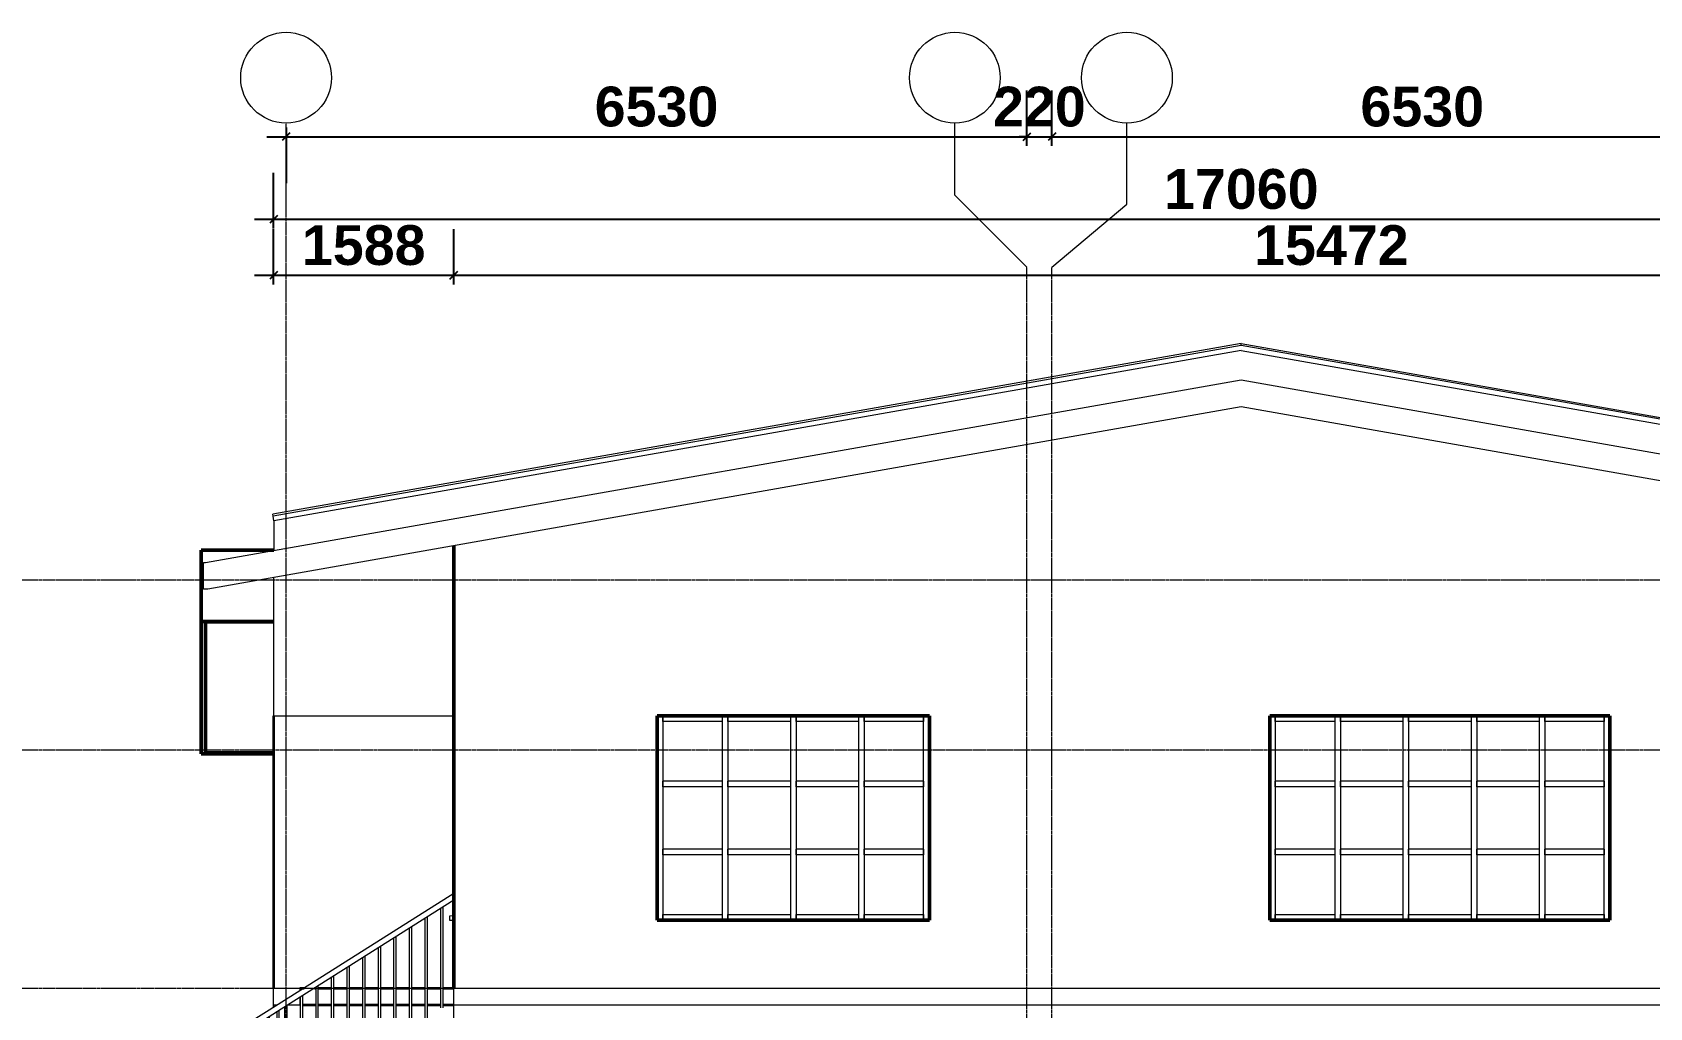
# Model space of a CAD drawing. Header units: inches. Extents: x 22 to 382261, y 22 to 371281.
# Drawn here: x 354608 to 368865, y 144964 to 153562 of the extents above; entities that cross this region are included whole.
import ezdxf

# ---------------------------------------------------------------- set-up
doc = ezdxf.new("R2010")
doc.units = ezdxf.units.IN
doc.header["$MEASUREMENT"] = 0
doc.linetypes.add('Grid Line 1_2_', pattern=[22.225, 12.7, -3.175, 3.175, -3.175])
for name, color, linetype, lineweight in [('A-ANNO-DIMS', 211, 'Continuous', 9), ('A-FLOR', 192, 'Continuous', 9), ('A-FLOR-HRAL', 11, 'Continuous', 9), ('A-FLOR-LEVL', 51, 'Continuous', 9), ('A-GLAZ', 151, 'Continuous', 9), ('A-GLAZ-CWMG', 51, 'Continuous', 9), ('A-ROOF', 132, 'Continuous', 9), ('A-ROOF-OTLN', 132, 'Continuous', 9), ('I-WALL', 2, 'Continuous', 9), ('Q-CASE', 31, 'Continuous', 9), ('S-GRID', 1, 'Continuous', 9), ('S-GRID-IDEN', 1, 'Continuous', 9)]:
    doc.layers.add(name, color=color, linetype=linetype, lineweight=lineweight)
doc.styles.add('Arial_B', font='arialbd.ttf', dxfattribs={"height": 350.793651})
doc.dimstyles.new('2', dxfattribs={"dimscale": 304.8, "dimtxt": 346.888196, "dimasz": 0.221354, "dimexe": 1.338583, "dimexo": 0.0625, "dimgap": 0.278871, "dimtad": 1, "dimdec": 0, "dimzin": 0, "dimdsep": 46, "dimtxsty": 'Arial_B', "dimblk1": 'OBLIQUE', "dimblk2": 'OBLIQUE', "dimsah": 1, "dimcen": 0.09, "dimdle": 0.557743, "dimazin": 0, "dimtfac": 1, "dimtdec": 4, "dimtix": 1, "dimtmove": 0, "dimatfit": 3, "dimfxl": 0.557743, "dimfxlon": 1, "dimtvp": 1, "dimtolj": 1, "dimtzin": 0, "dimarcsym": 2})

# ---------------------------------------------------------------- blocks, each defined once
blk = doc.blocks.new('Rectangular Mullion - 50 x 150mm-442057-Rear Elevation')
at = {"layer": 'A-GLAZ-CWMG'}
blk.add_line((-142, 2700), (-142, 3300), dxfattribs=at)
blk = doc.blocks.new('Rectangular Mullion - 50 x 150mm-V3-Rear Elevation')
at = {"layer": 'A-GLAZ-CWMG'}
for p, q in [((-667, 3250), (-667, 3300)), ((-142, 3300), (-142, 3250)), ((-142, 3250), (-667, 3250))]:
    blk.add_line(p, q, dxfattribs=at)
blk = doc.blocks.new('Rectangular Mullion - 50 x 150mm-442039-Rear Elevation')
at = {"layer": 'A-GLAZ-CWMG'}
blk.add_line((4008, 2700), (4008, 2100), dxfattribs=at)
blk = doc.blocks.new('Rectangular Mullion - 50 x 150mm-440585-Rear Elevation')
at = {"layer": 'A-GLAZ-CWMG'}
for p, q in [((-667, 2100), (-667, 2150)), ((-667, 2150), (-142, 2150)), ((-142, 2150), (-142, 2100))]:
    blk.add_line(p, q, dxfattribs=at)
blk = doc.blocks.new('Rectangular Mullion - 50 x 150mm-442032-Rear Elevation')
at = {"layer": 'A-GLAZ-CWMG'}
for p, q in [((-717, 2700), (-717, 2100)), ((-667, 2700), (-667, 2100))]:
    blk.add_line(p, q, dxfattribs=at)
blk = doc.blocks.new('Rectangular Mullion - 50 x 150mm-440587-Rear Elevation')
at = {"layer": 'A-GLAZ-CWMG'}
for p, q in [((-667, 2675), (-667, 2725)), ((-142, 2725), (-667, 2725)), ((-142, 2725), (-142, 2675)), ((-142, 2675), (-667, 2675))]:
    blk.add_line(p, q, dxfattribs=at)
blk = doc.blocks.new('Rectangular Mullion - 50 x 150mm-441106-Rear Elevation')
at = {"layer": 'A-GLAZ-CWMG'}
for p, q in [((-1267, 2675), (-1267, 2725)), ((-717, 2725), (-1267, 2725)), ((-717, 2725), (-717, 2675)), ((-717, 2675), (-1267, 2675))]:
    blk.add_line(p, q, dxfattribs=at)
blk = doc.blocks.new('Rectangular Mullion - 50 x 150mm-441107-Rear Elevation')
at = {"layer": 'A-GLAZ-CWMG'}
for p, q in [((-1267, 2100), (-1267, 2150)), ((-1267, 2150), (-717, 2150)), ((-717, 2150), (-717, 2100))]:
    blk.add_line(p, q, dxfattribs=at)
blk = doc.blocks.new('Rectangular Mullion - 50 x 150mm-442040-Rear Elevation')
at = {"layer": 'A-GLAZ-CWMG'}
blk.add_line((4008, 6150), (4008, 5550), dxfattribs=at)
blk = doc.blocks.new('Rectangular Mullion - 50 x 150mm-441108-Rear Elevation')
at = {"layer": 'A-GLAZ-CWMG'}
for p, q in [((-1267, 3250), (-1267, 3300)), ((-717, 3300), (-717, 3250)), ((-717, 3250), (-1267, 3250))]:
    blk.add_line(p, q, dxfattribs=at)
blk = doc.blocks.new('Rectangular Mullion - 50 x 150mm-442042-Rear Elevation')
at = {"layer": 'A-GLAZ-CWMG'}
blk.add_line((-142, 2100), (-142, 2700), dxfattribs=at)
blk = doc.blocks.new('Rectangular Mullion - 50 x 150mm-442033-Rear Elevation')
at = {"layer": 'A-GLAZ-CWMG'}
for p, q in [((6333.191796, 6150), (6333.191796, 5550)), ((6383.191796, 6150), (6383.191796, 5550))]:
    blk.add_line(p, q, dxfattribs=at)
blk = doc.blocks.new('Roofs 2 - Roofs 2-479373-Rear Elevation')
at = {"layer": 'A-ROOF'}
blk.add_line((-4822, 6434), (-5422, 6434), dxfattribs=at)
blk = doc.blocks.new('Casework 3 - Casework 3-482897-Rear Elevation')
at = {"layer": 'Q-CASE', "lineweight": 50}
for p, q in [((-5462, 8210), (-4819, 8210)), ((-5462, 7581), (-5462, 8210)), ((-5462, 7581), (-4822, 7581)), ((-5462, 6417), (-5462, 7581)), ((-5422, 7578), (-5422, 6420)), ((-4822, 7578), (-5422, 7578)), ((-4822, 6417), (-5462, 6417)), ((-5422, 6420), (-4822, 6420))]:
    blk.add_line(p, q, dxfattribs=at)
blk = doc.blocks.new('Rectangular Mullion - 50 x 150mm-442043-Rear Elevation')
at = {"layer": 'A-GLAZ-CWMG'}
blk.add_line((6908, 5550), (6908, 6150), dxfattribs=at)
blk = doc.blocks.new('Rectangular Mullion - 50 x 150mm-442058-Rear Elevation')
at = {"layer": 'A-GLAZ-CWMG'}
blk.add_line((4008, 3300), (4008, 2700), dxfattribs=at)
blk = doc.blocks.new('Rectangular Mullion - 50 x 150mm-442052-Rear Elevation')
at = {"layer": 'A-GLAZ-CWMG'}
for p, q in [((-717, 3300), (-717, 2700)), ((-667, 3300), (-667, 2700))]:
    blk.add_line(p, q, dxfattribs=at)
blk = doc.blocks.new('Casement - Plain-Triple _UK_ - W07 Casement - Plain-Triple _UK_-V4-Rear Elevation')
at = {"layer": 'A-GLAZ'}
for p, q in [((-3234, 4989), (-3272, 4984)), ((-3272, 4984), (-3272, 4950)), ((-3272, 4950), (-3234, 4950))]:
    blk.add_line(p, q, dxfattribs=at)
blk = doc.blocks.new('Casework 16 - Casework 16-903805-Rear Elevation')
at = {"layer": 'Q-CASE'}
for p, q in [((3708, 10033), (-4830, 8528)), ((3708, 10016), (-4827, 8511)), ((3708, 10016), (3708, 10033)), ((3708, 10033), (12134, 8547)), ((12131, 8530), (3708, 10016)), ((3708, 9972), (-4819, 8469)), ((3708, 9972), (12123, 8488)), ((-4827, 8511), (-4830, 8528)), ((-4819, 8469), (-4827, 8511))]:
    blk.add_line(p, q, dxfattribs=at)
blk = doc.blocks.new('Railing - 20mm-909865-Rear Elevation')
at = {"layer": 'A-FLOR-HRAL'}
for p, q in [((-3348, 4176), (-3348, 5054)), ((-3328, 4176), (-3328, 5067))]:
    blk.add_line(p, q, dxfattribs=at)
blk = doc.blocks.new('Railing - 20mm-909867-Rear Elevation')
at = {"layer": 'A-FLOR-HRAL'}
for p, q in [((-3486, 4002), (-3486, 4967)), ((-3466, 4002), (-3466, 4980))]:
    blk.add_line(p, q, dxfattribs=at)
blk = doc.blocks.new('Railing - 20mm-909871-Rear Elevation')
at = {"layer": 'A-FLOR-HRAL'}
for p, q in [((-4878, 3132), (-4878, 4086)), ((-4858, 3132), (-4858, 4099))]:
    blk.add_line(p, q, dxfattribs=at)
blk = doc.blocks.new('Railing - 20mm-909869-Rear Elevation')
at = {"layer": 'A-FLOR-HRAL'}
for p, q in [((-5015, 3132), (-5015, 3999)), ((-4995, 3132), (-4995, 4012))]:
    blk.add_line(p, q, dxfattribs=at)
blk = doc.blocks.new('Railing - 20mm-412438-Rear Elevation')
at = {"layer": 'A-FLOR-HRAL'}
for p, q in [((-5153, 3132), (-5153, 3982)), ((-5133, 3132), (-5133, 3982))]:
    blk.add_line(p, q, dxfattribs=at)
blk = doc.blocks.new('Railing - 20mm-909863-Rear Elevation')
at = {"layer": 'A-FLOR-HRAL'}
for p, q in [((-4792, 3132), (-4792, 4141)), ((-4772, 3306), (-4772, 4153))]:
    blk.add_line(p, q, dxfattribs=at)
blk = doc.blocks.new('Railing - 20mm-V5-Rear Elevation')
at = {"layer": 'A-FLOR-HRAL'}
for p, q in [((-6046, 3132), (-6046, 3982)), ((-6026, 3132), (-6026, 3982))]:
    blk.add_line(p, q, dxfattribs=at)
blk = doc.blocks.new('Railing - Railing-909759-Rear Elevation')
for name, p in [('Railing - 20mm-909865-Rear Elevation', (0, 0)), ('Railing - 20mm-909865-Rear Elevation', (-275, -174)), ('Railing - 20mm-909867-Rear Elevation', (0, 0)), ('Railing - 20mm-909865-Rear Elevation', (-550, -348)), ('Railing - 20mm-909867-Rear Elevation', (-275, -174)), ('Railing - 20mm-909867-Rear Elevation', (-550, -348)), ('Railing - 20mm-909867-Rear Elevation', (-825, -522)), ('Railing - 20mm-909865-Rear Elevation', (-825, -522)), ('Railing - 20mm-909867-Rear Elevation', (-1100, -696)), ('Railing - 20mm-909865-Rear Elevation', (-1100, -696)), ('Railing - 20mm-909863-Rear Elevation', (0, 0)), ('Railing - 20mm-909865-Rear Elevation', (-1375, -870)), ('Railing - 20mm-909869-Rear Elevation', (0, 0)), ('Railing - 20mm-909871-Rear Elevation', (0, 0)), ('Railing - 20mm-V5-Rear Elevation', (0, 0)), ('Railing - 20mm-412438-Rear Elevation', (-825, 0)), ('Railing - 20mm-412438-Rear Elevation', (-687.5, 0)), ('Railing - 20mm-412438-Rear Elevation', (-550, 0)), ('Railing - 20mm-412438-Rear Elevation', (-412.5, 0)), ('Railing - 20mm-412438-Rear Elevation', (-275, 0)), ('Railing - 20mm-412438-Rear Elevation', (-137.5, 0)), ('Railing - 20mm-412438-Rear Elevation', (0, 0))]:
    blk.add_blockref(name, p)
blk = doc.blocks.new('Top Rail Type - Top Rail_Internal_-909775-Rear Elevation')
at = {"layer": 'A-FLOR-HRAL'}
for p, q in [((-3234, 5185), (-4782, 4206)), ((-3234, 5126), (-4755, 4164)), ((-4782, 4206), (-5057, 4032)), ((-4755, 4164), (-5042, 3982)), ((-6061, 3982), (-6061, 4032)), ((-5057, 4032), (-6061, 4032)), ((-6061, 3982), (-6061, 3132)), ((-5042, 3982), (-6061, 3982)), ((-6011, 3982), (-6011, 3132))]:
    blk.add_line(p, q, dxfattribs=at)
blk = doc.blocks.new('Grid - Grid Head - Circle-749417-Rear Elevation')
at = {"layer": 'S-GRID-IDEN'}
blk.add_circle((12123, 12376), 400, dxfattribs=at)
blk = doc.blocks.new('_Oblique')
at = {"color": 0, "linetype": 'ByBlock', "lineweight": -2}
blk.add_line((-0.5, -0.5), (0.5, 0.5), dxfattribs=at)
blk = doc.blocks.new('*D4947')
at = {"layer": 'A-ANNO-DIMS', "color": 0, "lineweight": -2, "transparency": 16777216}
for p, q in [((363375, 152560), (363375, 153049)), ((356845, 152722), (356845, 152233)), ((356675, 152641), (363545, 152641))]:
    blk.add_line(p, q, dxfattribs=at)
at = {"layer": 'Defpoints', "color": 0, "transparency": 16777216}
for p in [(356845, 152741), (363375, 152641), (363375, 152541)]:
    blk.add_point(p, dxfattribs=at)
at = {"layer": 'A-ANNO-DIMS', "color": 0, "lineweight": -2, "transparency": 16777216, "xscale": 67.46874999999999, "yscale": 67.46874999999999, "zscale": 67.46874999999999, "rotation": 180}
blk.add_blockref('_Oblique', (356845, 152641), dxfattribs=at)
at = {"layer": 'A-ANNO-DIMS', "color": 0, "lineweight": -2, "transparency": 16777216, "xscale": 67.46874999999999, "yscale": 67.46874999999999, "zscale": 67.46874999999999}
blk.add_blockref('_Oblique', (363375, 152641), dxfattribs=at)
at = {"layer": 'A-ANNO-DIMS', "color": 0, "transparency": 16777216, "insert": (360110, 152905), "char_height": 350.8, "width": 746.25, "attachment_point": 5, "style": 'Arial_B'}
blk.add_mtext('\\A1;6530', dxfattribs=at)
blk = doc.blocks.new('*D4948')
at = {"layer": 'A-ANNO-DIMS', "color": 0, "lineweight": -2, "transparency": 16777216}
for p, q in [((363375, 152560), (363375, 153049)), ((363595, 152560), (363595, 153049)), ((363375, 152641), (363308, 152641)), ((363375, 152641), (363595, 152641)), ((363595, 152641), (363662, 152641))]:
    blk.add_line(p, q, dxfattribs=at)
at = {"layer": 'Defpoints', "color": 0, "transparency": 16777216}
for p in [(363595, 152641), (363375, 152541), (363595, 152541)]:
    blk.add_point(p, dxfattribs=at)
at = {"layer": 'A-ANNO-DIMS', "color": 0, "lineweight": -2, "transparency": 16777216, "xscale": 67.46874999999999, "yscale": 67.46874999999999, "zscale": 67.46874999999999}
blk.add_blockref('_Oblique', (363375, 152641), dxfattribs=at)
at = {"layer": 'A-ANNO-DIMS', "color": 0, "lineweight": -2, "transparency": 16777216, "xscale": 67.46874999999999, "yscale": 67.46874999999999, "zscale": 67.46874999999999, "rotation": 180}
blk.add_blockref('_Oblique', (363595, 152641), dxfattribs=at)
at = {"layer": 'A-ANNO-DIMS', "color": 0, "transparency": 16777216, "insert": (363485, 152905), "char_height": 350.8, "width": 559.69, "attachment_point": 5, "style": 'Arial_B'}
blk.add_mtext('\\A1;220', dxfattribs=at)
blk = doc.blocks.new('*D4949')
at = {"layer": 'A-ANNO-DIMS', "color": 0, "lineweight": -2, "transparency": 16777216}
for p, q in [((363595, 152560), (363595, 153049)), ((370125, 152722), (370125, 152233)), ((363425, 152641), (370295, 152641))]:
    blk.add_line(p, q, dxfattribs=at)
at = {"layer": 'Defpoints', "color": 0, "transparency": 16777216}
for p in [(370125, 152741), (370125, 152641), (363595, 152541)]:
    blk.add_point(p, dxfattribs=at)
at = {"layer": 'A-ANNO-DIMS', "color": 0, "lineweight": -2, "transparency": 16777216, "xscale": 67.46874999999999, "yscale": 67.46874999999999, "zscale": 67.46874999999999, "rotation": 180}
blk.add_blockref('_Oblique', (363595, 152641), dxfattribs=at)
at = {"layer": 'A-ANNO-DIMS', "color": 0, "lineweight": -2, "transparency": 16777216, "xscale": 67.46874999999999, "yscale": 67.46874999999999, "zscale": 67.46874999999999}
blk.add_blockref('_Oblique', (370125, 152641), dxfattribs=at)
at = {"layer": 'A-ANNO-DIMS', "color": 0, "transparency": 16777216, "insert": (366860, 152905), "char_height": 350.8, "width": 746.25, "attachment_point": 5, "style": 'Arial_B'}
blk.add_mtext('\\A1;6530', dxfattribs=at)
blk = doc.blocks.new('*D4951')
at = {"layer": 'A-ANNO-DIMS', "color": 0, "lineweight": -2, "transparency": 16777216}
for p, q in [((356735, 151833), (356735, 152322)), ((373795, 151833), (373795, 152322)), ((356565, 151914), (373965, 151914))]:
    blk.add_line(p, q, dxfattribs=at)
at = {"layer": 'Defpoints', "color": 0, "transparency": 16777216}
for p in [(373795, 151914), (356735, 151814), (373795, 151814)]:
    blk.add_point(p, dxfattribs=at)
at = {"layer": 'A-ANNO-DIMS', "color": 0, "lineweight": -2, "transparency": 16777216, "xscale": 67.46874999999999, "yscale": 67.46874999999999, "zscale": 67.46874999999999, "rotation": 180}
blk.add_blockref('_Oblique', (356735, 151914), dxfattribs=at)
at = {"layer": 'A-ANNO-DIMS', "color": 0, "lineweight": -2, "transparency": 16777216, "xscale": 67.46874999999999, "yscale": 67.46874999999999, "zscale": 67.46874999999999}
blk.add_blockref('_Oblique', (373795, 151914), dxfattribs=at)
at = {"layer": 'A-ANNO-DIMS', "color": 0, "transparency": 16777216, "insert": (365265, 152179), "char_height": 350.8, "width": 932.81, "attachment_point": 5, "style": 'Arial_B'}
blk.add_mtext('\\A1;17060', dxfattribs=at)
blk = doc.blocks.new('*D4952')
at = {"layer": 'A-ANNO-DIMS', "color": 0, "lineweight": -2, "transparency": 16777216}
for p, q in [((356735, 151339), (356735, 151828)), ((358323, 151339), (358323, 151828)), ((356565, 151420), (358493, 151420))]:
    blk.add_line(p, q, dxfattribs=at)
at = {"layer": 'Defpoints', "color": 0, "transparency": 16777216}
for p in [(358323, 151420), (356735, 151320), (358323, 151320)]:
    blk.add_point(p, dxfattribs=at)
at = {"layer": 'A-ANNO-DIMS', "color": 0, "lineweight": -2, "transparency": 16777216, "xscale": 67.46874999999999, "yscale": 67.46874999999999, "zscale": 67.46874999999999, "rotation": 180}
blk.add_blockref('_Oblique', (356735, 151420), dxfattribs=at)
at = {"layer": 'A-ANNO-DIMS', "color": 0, "lineweight": -2, "transparency": 16777216, "xscale": 67.46874999999999, "yscale": 67.46874999999999, "zscale": 67.46874999999999}
blk.add_blockref('_Oblique', (358323, 151420), dxfattribs=at)
at = {"layer": 'A-ANNO-DIMS', "color": 0, "transparency": 16777216, "insert": (357529, 151684), "char_height": 350.8, "width": 746.25, "attachment_point": 5, "style": 'Arial_B'}
blk.add_mtext('\\A1;1588', dxfattribs=at)
blk = doc.blocks.new('*D4953')
at = {"layer": 'A-ANNO-DIMS', "color": 0, "lineweight": -2, "transparency": 16777216}
for p, q in [((358323, 151339), (358323, 151828)), ((373795, 151339), (373795, 151828)), ((358153, 151420), (373965, 151420))]:
    blk.add_line(p, q, dxfattribs=at)
at = {"layer": 'Defpoints', "color": 0, "transparency": 16777216}
for p in [(373795, 151420), (358323, 151320), (373795, 151320)]:
    blk.add_point(p, dxfattribs=at)
at = {"layer": 'A-ANNO-DIMS', "color": 0, "lineweight": -2, "transparency": 16777216, "xscale": 67.46874999999999, "yscale": 67.46874999999999, "zscale": 67.46874999999999, "rotation": 180}
blk.add_blockref('_Oblique', (358323, 151420), dxfattribs=at)
at = {"layer": 'A-ANNO-DIMS', "color": 0, "lineweight": -2, "transparency": 16777216, "xscale": 67.46874999999999, "yscale": 67.46874999999999, "zscale": 67.46874999999999}
blk.add_blockref('_Oblique', (373795, 151420), dxfattribs=at)
at = {"layer": 'A-ANNO-DIMS', "color": 0, "transparency": 16777216, "insert": (366059, 151684), "char_height": 350.8, "width": 932.81, "attachment_point": 5, "style": 'Arial_B'}
blk.add_mtext('\\A1;15472', dxfattribs=at)

msp = doc.modelspace()

# ---------------------------------------------------------------- linework, layer by layer
at = {"layer": 'A-FLOR'}
for p, q in [((356735, 145136.1), (356965, 145136.1)), ((358322.5, 145136.1), (373795, 145136.1)), ((356765.5, 144986.1), (356735, 144986.1)), ((356965, 144986.1), (356859, 144986.1)), ((373795, 144986.1), (358322.5, 144986.1))]:
    msp.add_line(p, q, dxfattribs=at)
at = {"layer": 'A-FLOR-LEVL', "linetype": 'Grid Line 1_2_'}
for p, q in [((349815.8, 148736.1), (381527.9, 148736.1)), ((349815.8, 147236.1), (381527.9, 147236.1)), ((349815.8, 145136.1), (381527.9, 145136.1))]:
    msp.add_line(p, q, dxfattribs=at)
at = {"layer": 'A-ROOF-OTLN'}
for p, q in [((356135, 148888.4), (365265, 150498.2)), ((365265, 150498.2), (374395, 148888.4)), ((365265, 150259.6), (356155.5, 148653.4)), ((374374.4, 148653.4), (365265, 150259.6)), ((356116, 148653.4), (356116, 148888.4)), ((356116, 148888.4), (356135, 148888.4)), ((356155.5, 148653.4), (356116, 148653.4))]:
    msp.add_line(p, q, dxfattribs=at)
at = {"layer": 'I-WALL'}
for p, q in [((356737.5, 149254.6), (356737.5, 148994.6)), ((356735, 148755.5), (356735, 147536.1)), ((356735, 147536.1), (358322.5, 147536.1)), ((356735, 144966.8), (356735, 145136.1)), ((356965, 145136.1), (356965, 145112.3)), ((358322.5, 144536.1), (358322.5, 145136.1)), ((356965, 145053.1), (356965, 144986.1))]:
    msp.add_line(p, q, dxfattribs=at)
at = {"layer": 'I-WALL', "lineweight": 50}
for p, q in [((358322.5, 149035.5), (358322.5, 145136.1)), ((360115, 145736.1), (360115, 147536.1)), ((360115, 147536.1), (362515, 147536.1)), ((362515, 147536.1), (362515, 145736.1)), ((365515, 145736.1), (365515, 147536.1)), ((365515, 147536.1), (368515, 147536.1)), ((368515, 147536.1), (368515, 145736.1)), ((362515, 145736.1), (360115, 145736.1)), ((368515, 145736.1), (365515, 145736.1))]:
    msp.add_line(p, q, dxfattribs=at)
at = {"layer": 'I-WALL', "lineweight": 35}
for p, q in [((356735, 147536.1), (356735, 145136.1)), ((356965, 145136.1), (357002.6, 145136.1)), ((357096.1, 145136.1), (357108.7, 145136.1)), ((357128.7, 145136.1), (357246.2, 145136.1)), ((357266.2, 145136.1), (357383.7, 145136.1)), ((357404.6, 145136.1), (357521.2, 145136.1)), ((357541.2, 145136.1), (357658.7, 145136.1)), ((357678.7, 145136.1), (357796.2, 145136.1)), ((357816.2, 145136.1), (357933.7, 145136.1)), ((357953.7, 145136.1), (358071.2, 145136.1)), ((358091.2, 145136.1), (358208.7, 145136.1)), ((358228.7, 145136.1), (358322.5, 145136.1)), ((356971.2, 144986.1), (356965, 144986.1)), ((357108.7, 144986.1), (356991.2, 144986.1)), ((357246.2, 144986.1), (357128.7, 144986.1)), ((357383.7, 144986.1), (357266.2, 144986.1)), ((357521.2, 144986.1), (357403.7, 144986.1)), ((357658.7, 144986.1), (357541.2, 144986.1)), ((357796.2, 144986.1), (357678.7, 144986.1)), ((357933.7, 144986.1), (357816.2, 144986.1)), ((358071.2, 144986.1), (357953.7, 144986.1)), ((358208.7, 144986.1), (358091.2, 144986.1)), ((358322.5, 144986.1), (358228.7, 144986.1))]:
    msp.add_line(p, q, dxfattribs=at)
at = {"layer": 'S-GRID', "linetype": 'Grid Line 1_2_'}
for p, q in [((356845, 140336.1), (356845, 152761.9)), ((363375, 140336.1), (363375, 151491.9)), ((363595, 140336.1), (363595, 151491.9))]:
    msp.add_line(p, q, dxfattribs=at)
at = {"layer": 'S-GRID'}
for p, q in [((362740, 152126.9), (362740, 152761.9)), ((364256.5, 152048.3), (364256.5, 152761.9)), ((363375, 151491.9), (362740, 152126.9)), ((363595, 151491.9), (364256.5, 152048.3))]:
    msp.add_line(p, q, dxfattribs=at)

# ---------------------------------------------------------------- block references
at = {"layer": 'A-FLOR-HRAL'}
for name in ['Top Rail Type - Top Rail_Internal_-909775-Rear Elevation', 'Railing - Railing-909759-Rear Elevation']:
    msp.add_blockref(name, (361556.8, 140786.1), dxfattribs=at)
at = {"layer": 'A-GLAZ'}
msp.add_blockref('Casement - Plain-Triple _UK_ - W07 Casement - Plain-Triple _UK_-V4-Rear Elevation', (361556.8, 140786.1), dxfattribs=at)
at = {"layer": 'A-GLAZ-CWMG'}
for name, p in [('Rectangular Mullion - 50 x 150mm-V3-Rear Elevation', (360831.8, 144236.1)), ('Rectangular Mullion - 50 x 150mm-442058-Rear Elevation', (356156.8, 144236.1)), ('Rectangular Mullion - 50 x 150mm-442052-Rear Elevation', (361406.8, 144236.1)), ('Rectangular Mullion - 50 x 150mm-441108-Rear Elevation', (362006.8, 144236.1)), ('Rectangular Mullion - 50 x 150mm-442052-Rear Elevation', (362006.8, 144236.1)), ('Rectangular Mullion - 50 x 150mm-441108-Rear Elevation', (362606.8, 144236.1)), ('Rectangular Mullion - 50 x 150mm-442052-Rear Elevation', (362606.8, 144236.1)), ('Rectangular Mullion - 50 x 150mm-V3-Rear Elevation', (362606.8, 144236.1)), ('Rectangular Mullion - 50 x 150mm-442057-Rear Elevation', (362606.8, 144236.1)), ('Rectangular Mullion - 50 x 150mm-V3-Rear Elevation', (366231.8, 144236.1)), ('Rectangular Mullion - 50 x 150mm-442058-Rear Elevation', (361556.8, 144236.1)), ('Rectangular Mullion - 50 x 150mm-442052-Rear Elevation', (366806.8, 144236.1)), ('Rectangular Mullion - 50 x 150mm-441108-Rear Elevation', (367406.8, 144236.1)), ('Rectangular Mullion - 50 x 150mm-442052-Rear Elevation', (367406.8, 144236.1)), ('Rectangular Mullion - 50 x 150mm-441108-Rear Elevation', (368006.8, 144236.1)), ('Rectangular Mullion - 50 x 150mm-442052-Rear Elevation', (368006.8, 144236.1)), ('Rectangular Mullion - 50 x 150mm-441108-Rear Elevation', (368606.8, 144236.1)), ('Rectangular Mullion - 50 x 150mm-442052-Rear Elevation', (368606.8, 144236.1)), ('Rectangular Mullion - 50 x 150mm-V3-Rear Elevation', (368606.8, 144236.1)), ('Rectangular Mullion - 50 x 150mm-442057-Rear Elevation', (368606.8, 144236.1)), ('Rectangular Mullion - 50 x 150mm-440587-Rear Elevation', (360831.8, 144236.1)), ('Rectangular Mullion - 50 x 150mm-442040-Rear Elevation', (356156.8, 140786.1)), ('Rectangular Mullion - 50 x 150mm-442033-Rear Elevation', (354356.8, 140786.1)), ('Rectangular Mullion - 50 x 150mm-441106-Rear Elevation', (362006.8, 144236.1)), ('Rectangular Mullion - 50 x 150mm-442033-Rear Elevation', (354956.8, 140786.1)), ('Rectangular Mullion - 50 x 150mm-441106-Rear Elevation', (362606.8, 144236.1)), ('Rectangular Mullion - 50 x 150mm-442033-Rear Elevation', (355556.8, 140786.1)), ('Rectangular Mullion - 50 x 150mm-440587-Rear Elevation', (362606.8, 144236.1)), ('Rectangular Mullion - 50 x 150mm-442043-Rear Elevation', (355556.8, 140786.1)), ('Rectangular Mullion - 50 x 150mm-440587-Rear Elevation', (366231.8, 144236.1)), ('Rectangular Mullion - 50 x 150mm-442040-Rear Elevation', (361556.8, 140786.1)), ('Rectangular Mullion - 50 x 150mm-442033-Rear Elevation', (359756.8, 140786.1)), ('Rectangular Mullion - 50 x 150mm-441106-Rear Elevation', (367406.8, 144236.1)), ('Rectangular Mullion - 50 x 150mm-442033-Rear Elevation', (360356.8, 140786.1)), ('Rectangular Mullion - 50 x 150mm-441106-Rear Elevation', (368006.8, 144236.1)), ('Rectangular Mullion - 50 x 150mm-442033-Rear Elevation', (360956.8, 140786.1)), ('Rectangular Mullion - 50 x 150mm-441106-Rear Elevation', (368606.8, 144236.1)), ('Rectangular Mullion - 50 x 150mm-442033-Rear Elevation', (361556.8, 140786.1)), ('Rectangular Mullion - 50 x 150mm-440587-Rear Elevation', (368606.8, 144236.1)), ('Rectangular Mullion - 50 x 150mm-442043-Rear Elevation', (361556.8, 140786.1)), ('Rectangular Mullion - 50 x 150mm-440587-Rear Elevation', (360831.8, 143636.1)), ('Rectangular Mullion - 50 x 150mm-442039-Rear Elevation', (356156.8, 143636.1)), ('Rectangular Mullion - 50 x 150mm-442032-Rear Elevation', (361406.8, 143636.1)), ('Rectangular Mullion - 50 x 150mm-441106-Rear Elevation', (362006.8, 143636.1)), ('Rectangular Mullion - 50 x 150mm-442032-Rear Elevation', (362006.8, 143636.1)), ('Rectangular Mullion - 50 x 150mm-441106-Rear Elevation', (362606.8, 143636.1)), ('Rectangular Mullion - 50 x 150mm-442032-Rear Elevation', (362606.8, 143636.1)), ('Rectangular Mullion - 50 x 150mm-440587-Rear Elevation', (362606.8, 143636.1)), ('Rectangular Mullion - 50 x 150mm-442042-Rear Elevation', (362606.8, 143636.1)), ('Rectangular Mullion - 50 x 150mm-440587-Rear Elevation', (366231.8, 143636.1)), ('Rectangular Mullion - 50 x 150mm-442039-Rear Elevation', (361556.8, 143636.1)), ('Rectangular Mullion - 50 x 150mm-442032-Rear Elevation', (366806.8, 143636.1)), ('Rectangular Mullion - 50 x 150mm-441106-Rear Elevation', (367406.8, 143636.1)), ('Rectangular Mullion - 50 x 150mm-442032-Rear Elevation', (367406.8, 143636.1)), ('Rectangular Mullion - 50 x 150mm-441106-Rear Elevation', (368006.8, 143636.1)), ('Rectangular Mullion - 50 x 150mm-442032-Rear Elevation', (368006.8, 143636.1)), ('Rectangular Mullion - 50 x 150mm-441106-Rear Elevation', (368606.8, 143636.1)), ('Rectangular Mullion - 50 x 150mm-442032-Rear Elevation', (368606.8, 143636.1)), ('Rectangular Mullion - 50 x 150mm-440587-Rear Elevation', (368606.8, 143636.1)), ('Rectangular Mullion - 50 x 150mm-442042-Rear Elevation', (368606.8, 143636.1)), ('Rectangular Mullion - 50 x 150mm-440585-Rear Elevation', (360831.8, 143636.1)), ('Rectangular Mullion - 50 x 150mm-441107-Rear Elevation', (362006.8, 143636.1)), ('Rectangular Mullion - 50 x 150mm-441107-Rear Elevation', (362606.8, 143636.1)), ('Rectangular Mullion - 50 x 150mm-440585-Rear Elevation', (362606.8, 143636.1)), ('Rectangular Mullion - 50 x 150mm-440585-Rear Elevation', (366231.8, 143636.1)), ('Rectangular Mullion - 50 x 150mm-441107-Rear Elevation', (367406.8, 143636.1)), ('Rectangular Mullion - 50 x 150mm-441107-Rear Elevation', (368006.8, 143636.1)), ('Rectangular Mullion - 50 x 150mm-441107-Rear Elevation', (368606.8, 143636.1)), ('Rectangular Mullion - 50 x 150mm-440585-Rear Elevation', (368606.8, 143636.1))]:
    msp.add_blockref(name, p, dxfattribs=at)
at = {"layer": 'A-ROOF'}
msp.add_blockref('Roofs 2 - Roofs 2-479373-Rear Elevation', (361556.8, 140786.1), dxfattribs=at)
at = {"layer": 'Q-CASE'}
msp.add_blockref('Casework 16 - Casework 16-903805-Rear Elevation', (361556.8, 140786.1), dxfattribs=at)
at = {"layer": 'Q-CASE', "lineweight": 50}
msp.add_blockref('Casework 3 - Casework 3-482897-Rear Elevation', (361556.8, 140786.1), dxfattribs=at)
at = {"layer": 'S-GRID-IDEN'}
for p in [(344721.8, 140786.1), (350616.8, 140786.1), (352133.3, 140786.1)]:
    msp.add_blockref('Grid - Grid Head - Circle-749417-Rear Elevation', p, dxfattribs=at)

# ---------------------------------------------------------------- dimensions: what is measured, and where the dimension line sits
at = {"layer": 'A-ANNO-DIMS'}
for base, p1, p2, override, picture, middle in [((363375, 152641.3), (356845, 152741.3), (363375, 152541.3), {"dimpost": '<>', "dimfxl": 6533.062069}, '*D4947', (360110, 152905.4)), ((363595, 152641.3), (363375, 152541.3), (363595, 152541.3), {"dimpost": '<>', "dimfxl": 220}, '*D4948', (363485, 152905.4)), ((370125, 152641.3), (363595, 152541.3), (370125, 152741.3), {"dimpost": '<>', "dimfxl": 6533.062069}, '*D4949', (366860, 152905.4)), ((373795, 151914.4), (356735, 151814.4), (373795, 151814.4), {"dimpost": '<>', "dimfxl": 17060}, '*D4951', (365265, 152178.5)), ((358322.5133, 151420.1176), (356734.9706, 151320.1176), (358322.5133, 151320.1176), {"dimpost": '<>', "dimfxl": 1587.54268}, '*D4952', (357528.742, 151684.343)), ((373794.9706, 151420.1176), (358322.5133, 151320.1176), (373794.9706, 151320.1176), {"dimpost": '<>', "dimfxl": 15472.45732}, '*D4953', (366058.742, 151684.2234))]:
    dim = msp.add_linear_dim(base=base, p1=p1, p2=p2, dimstyle='2', override=override, dxfattribs=at)
    dim.commit()
    dim.dimension.update_dxf_attribs({"geometry": picture, "text_midpoint": middle})

doc.saveas('drawing.dxf')
